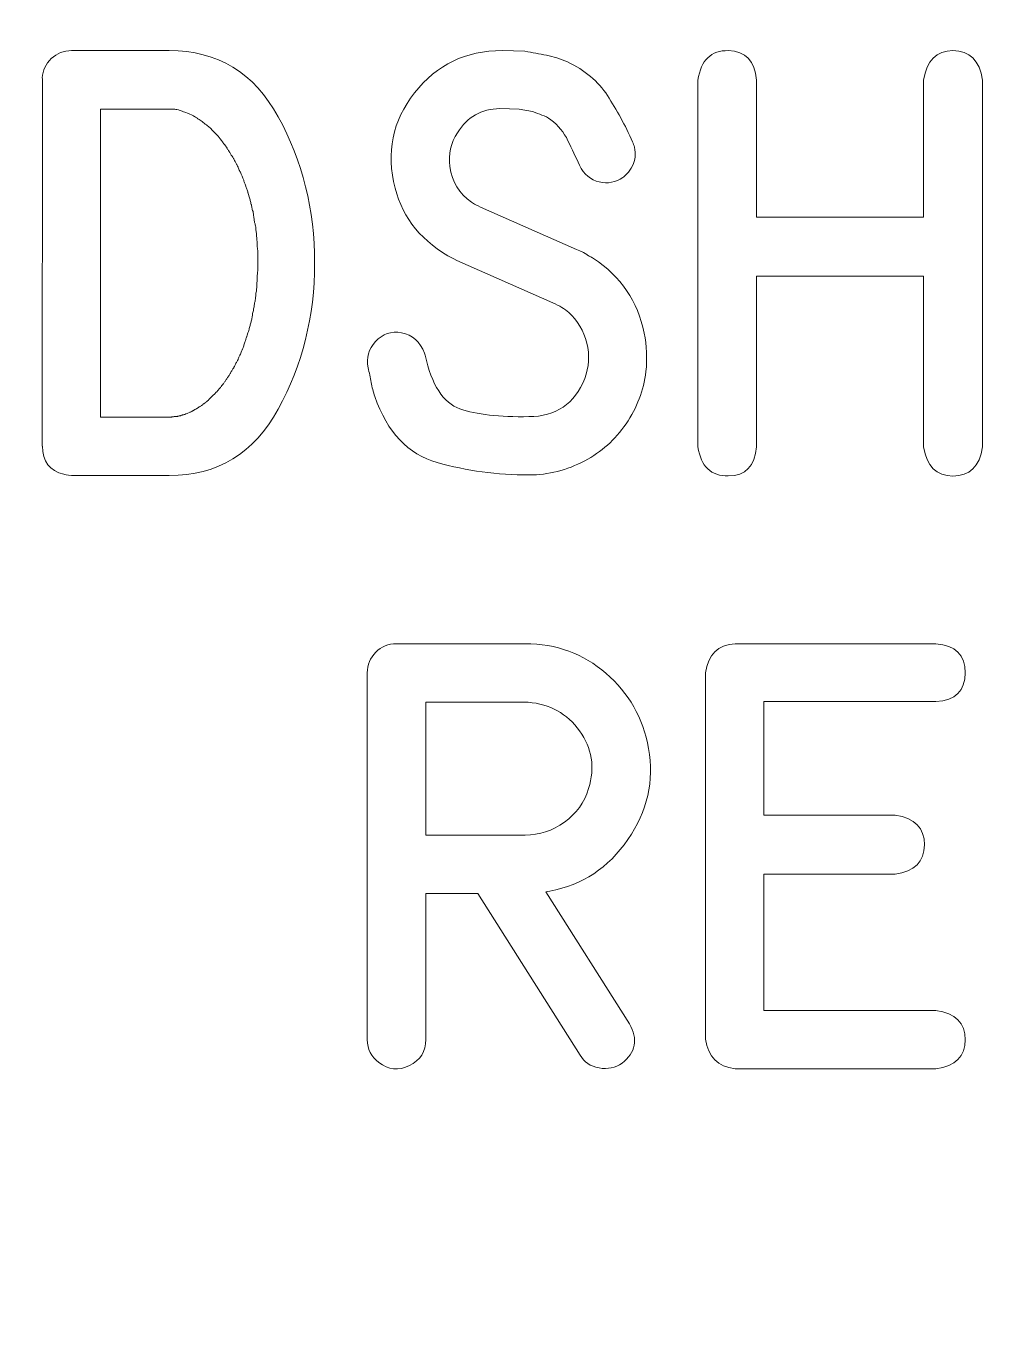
# Model space of a CAD drawing. Header units: millimetres. Extents: x -288 to 359, y -150 to 98.
# Drawn here: x -14.7 to -7.41, y 15.86 to 25.67 of the extents above; entities that cross this region are included whole.
import ezdxf

# ---------------------------------------------------------------- set-up
doc = ezdxf.new("R2010")
doc.units = ezdxf.units.MM
doc.header["$MEASUREMENT"] = 0
doc.layers.add('Cut', color=7, linetype='Continuous', plot=False)
doc.layers.add('Engrave', color=7, linetype='Continuous')

msp = doc.modelspace()

# ---------------------------------------------------------------- linework, layer by layer
at = {"layer": 'Cut', "color": 250, "lineweight": 9}
msp.add_open_spline([(-125.3294, 95.8698), (-125.5948, 95.8696), (-125.8492, 95.764), (-126.0368, 95.5762), (-126.0368, 95.5762), (-126.2243, 95.3885), (-126.3296, 95.1352), (-126.3294, 94.8698), (-126.3294, 94.8698), (-126.3294, 94.8698), (-126.3294, 90.3823), (-126.3294, 90.3823), (-126.3294, 90.3823), (-126.3292, 90.1169), (-126.2236, 89.8624), (-126.0359, 89.6749), (-126.0359, 89.6749), (-125.8481, 89.4874), (-125.5948, 89.3821), (-125.3294, 89.3823), (-125.3294, 89.3823), (-125.3294, 89.3823), (-122.8669, 89.3823), (-122.8669, 89.3823), (-122.8669, 89.3823), (-120.5447, 89.3823), (-118.3988, 88.1434), (-117.2377, 86.1323), (-117.2377, 86.1323), (-116.0766, 84.1212), (-116.0766, 81.6434), (-117.2377, 79.6323), (-117.2377, 79.6323), (-118.3988, 77.6212), (-120.5447, 76.3823), (-122.8669, 76.3823), (-122.8669, 76.3823), (-122.8669, 76.3823), (-125.3294, 76.3823), (-125.3294, 76.3823), (-125.3294, 76.3823), (-125.5948, 76.3821), (-125.8492, 76.2765), (-126.0368, 76.0887), (-126.0368, 76.0887), (-126.2243, 75.901), (-126.3296, 75.6477), (-126.3294, 75.3823), (-126.3294, 75.3823), (-126.3294, 75.3823), (-126.3294, 23.7073), (-126.3294, 23.7073), (-126.3294, 23.7073), (-126.3292, 23.4419), (-126.2236, 23.1874), (-126.0359, 22.9999), (-126.0359, 22.9999), (-125.8481, 22.8124), (-125.5948, 22.7071), (-125.3294, 22.7073), (-125.3294, 22.7073), (-125.3294, 22.7073), (-122.8669, 22.7073), (-122.8669, 22.7073), (-122.8669, 22.7073), (-120.5447, 22.7073), (-118.3988, 21.4684), (-117.2377, 19.4573), (-117.2377, 19.4573), (-116.0766, 17.4462), (-116.0766, 14.9684), (-117.2377, 12.9573), (-117.2377, 12.9573), (-118.3988, 10.9462), (-120.5447, 9.7073), (-122.8669, 9.7073), (-122.8669, 9.7073), (-122.8669, 9.7073), (-125.3294, 9.7073), (-125.3294, 9.7073), (-125.3294, 9.7073), (-125.5948, 9.7071), (-125.8492, 9.6015), (-126.0368, 9.4137), (-126.0368, 9.4137), (-126.2243, 9.226), (-126.3296, 8.9727), (-126.3294, 8.7073), (-126.3294, 8.7073), (-126.3294, 8.7073), (-126.3294, -62.0177), (-126.3294, -62.0177), (-126.3294, -62.0177), (-126.3292, -62.2831), (-126.2236, -62.5376), (-126.0359, -62.7251), (-126.0359, -62.7251), (-125.8481, -62.9126), (-125.5948, -63.0179), (-125.3294, -63.0177), (-125.3294, -63.0177), (-125.3294, -63.0177), (-122.8669, -63.0177), (-122.8669, -63.0177), (-122.8669, -63.0177), (-120.5447, -63.0177), (-118.3988, -64.2566), (-117.2377, -66.2677), (-117.2377, -66.2677), (-116.0766, -68.2788), (-116.0766, -70.7566), (-117.2377, -72.7677), (-117.2377, -72.7677), (-118.3988, -74.7788), (-120.5447, -76.0177), (-122.8669, -76.0177), (-122.8669, -76.0177), (-122.8669, -76.0177), (-125.3294, -76.0177), (-125.3294, -76.0177), (-125.3294, -76.0177), (-125.5948, -76.0179), (-125.8492, -76.1235), (-126.0368, -76.3113), (-126.0368, -76.3113), (-126.2243, -76.499), (-126.3296, -76.7523), (-126.3294, -77.0177), (-126.3294, -77.0177), (-126.3294, -77.0177), (-126.3294, -128.6927), (-126.3294, -128.6927), (-126.3294, -128.6927), (-126.3292, -128.9581), (-126.2236, -129.2126), (-126.0359, -129.4001), (-126.0359, -129.4001), (-125.8481, -129.5876), (-125.5948, -129.6929), (-125.3294, -129.6927), (-125.3294, -129.6927), (-125.3294, -129.6927), (-122.8669, -129.6927), (-122.8669, -129.6927), (-122.8669, -129.6927), (-120.5447, -129.6927), (-118.3988, -130.9316), (-117.2377, -132.9427), (-117.2377, -132.9427), (-116.0766, -134.9538), (-116.0766, -137.4316), (-117.2377, -139.4427), (-117.2377, -139.4427), (-118.3988, -141.4538), (-120.5447, -142.6927), (-122.8669, -142.6927), (-122.8669, -142.6927), (-122.8669, -142.6927), (-125.3294, -142.6927), (-125.3294, -142.6927), (-125.3294, -142.6927), (-125.5948, -142.6929), (-125.8492, -142.7985), (-126.0368, -142.9863), (-126.0368, -142.9863), (-126.2243, -143.174), (-126.3296, -143.4273), (-126.3294, -143.6927), (-126.3294, -143.6927), (-126.3294, -143.6927), (-126.3294, -148.1802), (-126.3294, -148.1802), (-126.3294, -148.1802), (-126.3292, -148.4456), (-126.2236, -148.7001), (-126.0359, -148.8876), (-126.0359, -148.8876), (-125.8481, -149.0751), (-125.5948, -149.1804), (-125.3294, -149.1802), (-125.3294, -149.1802), (-125.3294, -149.1802), (16.1206, -149.1802), (16.1206, -149.1802), (16.1206, -149.1802), (16.386, -149.1801), (16.6404, -149.0745), (16.828, -148.8867), (16.828, -148.8867), (17.0155, -148.6989), (17.1208, -148.4456), (17.1206, -148.1802), (17.1206, -148.1802), (17.1206, -148.1802), (17.1206, -143.6927), (17.1206, -143.6927), (17.1206, -143.6927), (17.1204, -143.4273), (17.0149, -143.1729), (16.8271, -142.9854), (16.8271, -142.9854), (16.6393, -142.7978), (16.386, -142.6926), (16.1206, -142.6927), (16.1206, -142.6927), (16.1206, -142.6927), (13.6581, -142.6927), (13.6581, -142.6927), (13.6581, -142.6927), (11.3359, -142.6927), (9.1901, -141.4538), (8.029, -139.4427), (8.029, -139.4427), (6.8678, -137.4316), (6.8678, -134.9538), (8.029, -132.9427), (8.029, -132.9427), (9.1901, -130.9316), (11.3359, -129.6927), (13.6581, -129.6927), (13.6581, -129.6927), (13.6581, -129.6927), (16.1206, -129.6927), (16.1206, -129.6927), (16.1206, -129.6927), (16.386, -129.6926), (16.6404, -129.587), (16.828, -129.3992), (16.828, -129.3992), (17.0155, -129.2114), (17.1208, -128.9581), (17.1206, -128.6927), (17.1206, -128.6927), (17.1206, -128.6927), (17.1206, -77.0177), (17.1206, -77.0177), (17.1206, -77.0177), (17.1204, -76.7523), (17.0149, -76.4979), (16.8271, -76.3104), (16.8271, -76.3104), (16.6393, -76.1228), (16.386, -76.0176), (16.1206, -76.0177), (16.1206, -76.0177), (16.1206, -76.0177), (13.6581, -76.0177), (13.6581, -76.0177), (13.6581, -76.0177), (11.3359, -76.0177), (9.1901, -74.7788), (8.029, -72.7677), (8.029, -72.7677), (6.8678, -70.7566), (6.8678, -68.2788), (8.029, -66.2677), (8.029, -66.2677), (9.1901, -64.2566), (11.3359, -63.0177), (13.6581, -63.0177), (13.6581, -63.0177), (13.6581, -63.0177), (16.1206, -63.0177), (16.1206, -63.0177), (16.1206, -63.0177), (16.386, -63.0176), (16.6404, -62.912), (16.828, -62.7242), (16.828, -62.7242), (17.0155, -62.5364), (17.1208, -62.2831), (17.1206, -62.0177), (17.1206, -62.0177), (17.1206, -62.0177), (17.1206, 8.7073), (17.1206, 8.7073), (17.1206, 8.7073), (17.1204, 8.9727), (17.0149, 9.2271), (16.8271, 9.4146), (16.8271, 9.4146), (16.6393, 9.6022), (16.386, 9.7074), (16.1206, 9.7073), (16.1206, 9.7073), (16.1206, 9.7073), (13.6581, 9.7073), (13.6581, 9.7073), (13.6581, 9.7073), (11.3359, 9.7073), (9.1901, 10.9462), (8.029, 12.9573), (8.029, 12.9573), (6.8678, 14.9684), (6.8678, 17.4462), (8.029, 19.4573), (8.029, 19.4573), (9.1901, 21.4684), (11.3359, 22.7073), (13.6581, 22.7073), (13.6581, 22.7073), (13.6581, 22.7073), (16.1206, 22.7073), (16.1206, 22.7073), (16.1206, 22.7073), (16.386, 22.7074), (16.6404, 22.813), (16.828, 23.0008), (16.828, 23.0008), (17.0155, 23.1886), (17.1208, 23.4419), (17.1206, 23.7073), (17.1206, 23.7073), (17.1206, 23.7073), (17.1206, 75.3823), (17.1206, 75.3823), (17.1206, 75.3823), (17.1204, 75.6477), (17.0149, 75.9021), (16.8271, 76.0896), (16.8271, 76.0896), (16.6393, 76.2772), (16.386, 76.3824), (16.1206, 76.3823), (16.1206, 76.3823), (16.1206, 76.3823), (13.6581, 76.3823), (13.6581, 76.3823), (13.6581, 76.3823), (11.3359, 76.3823), (9.1901, 77.6212), (8.029, 79.6323), (8.029, 79.6323), (6.8678, 81.6434), (6.8678, 84.1212), (8.029, 86.1323), (8.029, 86.1323), (9.1901, 88.1434), (11.3359, 89.3823), (13.6581, 89.3823), (13.6581, 89.3823), (13.6581, 89.3823), (16.1206, 89.3823), (16.1206, 89.3823), (16.1206, 89.3823), (16.386, 89.3824), (16.6404, 89.488), (16.828, 89.6758), (16.828, 89.6758), (17.0155, 89.8636), (17.1208, 90.1169), (17.1206, 90.3823), (17.1206, 90.3823), (17.1206, 90.3823), (17.1206, 94.8698), (17.1206, 94.8698), (17.1206, 94.8698), (17.1204, 95.1352), (17.0149, 95.3896), (16.8271, 95.5771), (16.8271, 95.5771), (16.6393, 95.7647), (16.386, 95.8699), (16.1206, 95.8698), (16.1206, 95.8698), (16.1206, 95.8698), (-125.3294, 95.8698), (-125.3294, 95.8698)], degree=3, knots=[0, 0, 0, 0, 0.010753, 0.010753, 0.010753, 0.010753, 0.021505, 0.021505, 0.021505, 0.021505, 0.032258, 0.032258, 0.032258, 0.032258, 0.043011, 0.043011, 0.043011, 0.043011, 0.053763, 0.053763, 0.053763, 0.053763, 0.064516, 0.064516, 0.064516, 0.064516, 0.075269, 0.075269, 0.075269, 0.075269, 0.086022, 0.086022, 0.086022, 0.086022, 0.096774, 0.096774, 0.096774, 0.096774, 0.107527, 0.107527, 0.107527, 0.107527, 0.11828, 0.11828, 0.11828, 0.11828, 0.129032, 0.129032, 0.129032, 0.129032, 0.139785, 0.139785, 0.139785, 0.139785, 0.150538, 0.150538, 0.150538, 0.150538, 0.16129, 0.16129, 0.16129, 0.16129, 0.172043, 0.172043, 0.172043, 0.172043, 0.182796, 0.182796, 0.182796, 0.182796, 0.193548, 0.193548, 0.193548, 0.193548, 0.204301, 0.204301, 0.204301, 0.204301, 0.215054, 0.215054, 0.215054, 0.215054, 0.225806, 0.225806, 0.225806, 0.225806, 0.236559, 0.236559, 0.236559, 0.236559, 0.247312, 0.247312, 0.247312, 0.247312, 0.258065, 0.258065, 0.258065, 0.258065, 0.268817, 0.268817, 0.268817, 0.268817, 0.27957, 0.27957, 0.27957, 0.27957, 0.290323, 0.290323, 0.290323, 0.290323, 0.301075, 0.301075, 0.301075, 0.301075, 0.311828, 0.311828, 0.311828, 0.311828, 0.322581, 0.322581, 0.322581, 0.322581, 0.333333, 0.333333, 0.333333, 0.333333, 0.344086, 0.344086, 0.344086, 0.344086, 0.354839, 0.354839, 0.354839, 0.354839, 0.365591, 0.365591, 0.365591, 0.365591, 0.376344, 0.376344, 0.376344, 0.376344, 0.387097, 0.387097, 0.387097, 0.387097, 0.397849, 0.397849, 0.397849, 0.397849, 0.408602, 0.408602, 0.408602, 0.408602, 0.419355, 0.419355, 0.419355, 0.419355, 0.430108, 0.430108, 0.430108, 0.430108, 0.44086, 0.44086, 0.44086, 0.44086, 0.451613, 0.451613, 0.451613, 0.451613, 0.462366, 0.462366, 0.462366, 0.462366, 0.473118, 0.473118, 0.473118, 0.473118, 0.483871, 0.483871, 0.483871, 0.483871, 0.494624, 0.494624, 0.494624, 0.494624, 0.505376, 0.505376, 0.505376, 0.505376, 0.516129, 0.516129, 0.516129, 0.516129, 0.526882, 0.526882, 0.526882, 0.526882, 0.537634, 0.537634, 0.537634, 0.537634, 0.548387, 0.548387, 0.548387, 0.548387, 0.55914, 0.55914, 0.55914, 0.55914, 0.569892, 0.569892, 0.569892, 0.569892, 0.580645, 0.580645, 0.580645, 0.580645, 0.591398, 0.591398, 0.591398, 0.591398, 0.602151, 0.602151, 0.602151, 0.602151, 0.612903, 0.612903, 0.612903, 0.612903, 0.623656, 0.623656, 0.623656, 0.623656, 0.634409, 0.634409, 0.634409, 0.634409, 0.645161, 0.645161, 0.645161, 0.645161, 0.655914, 0.655914, 0.655914, 0.655914, 0.666667, 0.666667, 0.666667, 0.666667, 0.677419, 0.677419, 0.677419, 0.677419, 0.688172, 0.688172, 0.688172, 0.688172, 0.698925, 0.698925, 0.698925, 0.698925, 0.709677, 0.709677, 0.709677, 0.709677, 0.72043, 0.72043, 0.72043, 0.72043, 0.731183, 0.731183, 0.731183, 0.731183, 0.741935, 0.741935, 0.741935, 0.741935, 0.752688, 0.752688, 0.752688, 0.752688, 0.763441, 0.763441, 0.763441, 0.763441, 0.774194, 0.774194, 0.774194, 0.774194, 0.784946, 0.784946, 0.784946, 0.784946, 0.795699, 0.795699, 0.795699, 0.795699, 0.806452, 0.806452, 0.806452, 0.806452, 0.817204, 0.817204, 0.817204, 0.817204, 0.827957, 0.827957, 0.827957, 0.827957, 0.83871, 0.83871, 0.83871, 0.83871, 0.849462, 0.849462, 0.849462, 0.849462, 0.860215, 0.860215, 0.860215, 0.860215, 0.870968, 0.870968, 0.870968, 0.870968, 0.88172, 0.88172, 0.88172, 0.88172, 0.892473, 0.892473, 0.892473, 0.892473, 0.903226, 0.903226, 0.903226, 0.903226, 0.913978, 0.913978, 0.913978, 0.913978, 0.924731, 0.924731, 0.924731, 0.924731, 0.935484, 0.935484, 0.935484, 0.935484, 0.946237, 0.946237, 0.946237, 0.946237, 0.956989, 0.956989, 0.956989, 0.956989, 0.967742, 0.967742, 0.967742, 0.967742, 0.978495, 0.978495, 0.978495, 0.978495, 1, 1, 1, 1], dxfattribs=at)
at = {"layer": 'Engrave', "color": 240, "lineweight": 9}
for points, knots in [([(-40.4235, 31.2174), (-40.4235, 31.2174), (5.717, 31.2174), (5.717, 31.2174), (5.717, 31.2174), (5.717, 31.2174), (5.717, -14.6562), (5.717, -14.6562), (5.717, -14.6562), (5.717, -14.6562), (-31.6044, -14.6562), (-31.6044, -14.6562), (-31.6044, -14.6562), (-31.6044, -14.6562), (-31.6044, -13.9062), (-31.6044, -13.9062), (-31.6044, -13.9062), (-31.6044, -13.9062), (4.967, -13.9062), (4.967, -13.9062), (4.967, -13.9062), (4.967, -13.9062), (4.967, 30.4674), (4.967, 30.4674), (4.967, 30.4674), (4.967, 30.4674), (-40.4235, 30.4674), (-40.4235, 30.4674), (-40.4235, 30.4674), (-40.4235, 30.4674), (-40.4235, 31.2174), (-40.4235, 31.2174)], [0, 0, 0, 0, 0.111111, 0.111111, 0.111111, 0.111111, 0.222222, 0.222222, 0.222222, 0.222222, 0.333333, 0.333333, 0.333333, 0.333333, 0.444444, 0.444444, 0.444444, 0.444444, 0.555556, 0.555556, 0.555556, 0.555556, 0.666667, 0.666667, 0.666667, 0.666667, 0.777778, 0.777778, 0.777778, 0.777778, 1, 1, 1, 1]), ([(-14.3674, 25.4851), (-14.3674, 25.4851), (-13.6372, 25.4851), (-13.6372, 25.4851), (-13.6372, 25.4851), (-13.2742, 25.4851), (-13.0027, 25.32), (-12.8217, 24.9893), (-12.8217, 24.9893), (-12.6408, 24.6585), (-12.5503, 24.2945), (-12.5503, 23.8976), (-12.5503, 23.8976), (-12.5503, 23.5007), (-12.6413, 23.1372), (-12.8223, 22.8065), (-12.8223, 22.8065), (-13.0038, 22.4757), (-13.2752, 22.3101), (-13.6372, 22.3101), (-13.6372, 22.3101), (-13.6372, 22.3101), (-14.3674, 22.3101), (-14.3674, 22.3101), (-14.3674, 22.3101), (-14.3674, 22.3101), (-14.3643, 22.3101), (-14.3643, 22.3101), (-14.3643, 22.3101), (-14.3643, 22.3101), (-14.3674, 22.3101), (-14.3674, 22.3101), (-14.3674, 22.3101), (-14.4013, 22.3154), (-14.4198, 22.3186), (-14.423, 22.3196), (-14.423, 22.3196), (-14.5304, 22.345), (-14.5839, 22.4154), (-14.5828, 22.5302), (-14.5828, 22.5302), (-14.5828, 22.5302), (-14.5844, 22.5302), (-14.5844, 22.5302), (-14.5844, 22.5302), (-14.5844, 22.5302), (-14.5828, 25.2681), (-14.5828, 25.2681), (-14.5828, 25.2681), (-14.5839, 25.2713), (-14.5844, 25.2756), (-14.5844, 25.2803), (-14.5844, 25.2803), (-14.5812, 25.3375), (-14.559, 25.3856), (-14.5172, 25.4253), (-14.5172, 25.4253), (-14.4749, 25.465), (-14.4246, 25.4851), (-14.3659, 25.4851), (-14.3659, 25.4851), (-14.3659, 25.4851), (-14.3674, 25.4851), (-14.3674, 25.4851)], [0, 0, 0, 0, 0.058824, 0.058824, 0.058824, 0.058824, 0.117647, 0.117647, 0.117647, 0.117647, 0.176471, 0.176471, 0.176471, 0.176471, 0.235294, 0.235294, 0.235294, 0.235294, 0.294118, 0.294118, 0.294118, 0.294118, 0.352941, 0.352941, 0.352941, 0.352941, 0.411765, 0.411765, 0.411765, 0.411765, 0.470588, 0.470588, 0.470588, 0.470588, 0.529412, 0.529412, 0.529412, 0.529412, 0.588235, 0.588235, 0.588235, 0.588235, 0.647059, 0.647059, 0.647059, 0.647059, 0.705882, 0.705882, 0.705882, 0.705882, 0.764706, 0.764706, 0.764706, 0.764706, 0.823529, 0.823529, 0.823529, 0.823529, 0.882353, 0.882353, 0.882353, 0.882353, 1, 1, 1, 1]), ([(-10.5955, 23.9997), (-10.5955, 23.9997), (-10.5707, 23.9891), (-10.5707, 23.9891), (-10.5707, 23.9891), (-10.5707, 23.9891), (-10.5426, 23.9754), (-10.5426, 23.9754), (-10.5426, 23.9754), (-10.5426, 23.9754), (-10.5178, 23.9611), (-10.5178, 23.9611), (-10.5178, 23.9611), (-10.5109, 23.9558), (-10.5024, 23.951), (-10.4939, 23.9463), (-10.4939, 23.9463), (-10.4849, 23.9421), (-10.4765, 23.9368), (-10.468, 23.932), (-10.468, 23.932), (-10.2638, 23.7976), (-10.1368, 23.6113), (-10.0886, 23.3737), (-10.0886, 23.3737), (-10.0701, 23.2806), (-10.0658, 23.1848), (-10.0759, 23.0869), (-10.0759, 23.0869), (-10.0928, 22.9462), (-10.142, 22.8165), (-10.2241, 22.6969), (-10.2241, 22.6969), (-10.3061, 22.5773), (-10.4093, 22.4853), (-10.5331, 22.4202), (-10.5331, 22.4202), (-10.6665, 22.3498), (-10.8046, 22.3149), (-10.9474, 22.3149), (-10.9474, 22.3149), (-11.1872, 22.3149), (-11.4158, 22.3456), (-11.6343, 22.4069), (-11.6343, 22.4069), (-11.8523, 22.4683), (-12.0079, 22.6329), (-12.1005, 22.9007), (-12.1005, 22.9007), (-12.1132, 22.935), (-12.1222, 22.97), (-12.1285, 23.006), (-12.1285, 23.006), (-12.1349, 23.0425), (-12.1423, 23.0785), (-12.1502, 23.115), (-12.1502, 23.115), (-12.1656, 23.189), (-12.1476, 23.2547), (-12.0952, 23.3118), (-12.0952, 23.3118), (-12.0433, 23.3684), (-11.9783, 23.3901), (-11.901, 23.3769), (-11.901, 23.3769), (-11.819, 23.36), (-11.7624, 23.3097), (-11.7301, 23.225), (-11.7301, 23.225), (-11.7301, 23.225), (-11.7253, 23.2107), (-11.7253, 23.2107), (-11.7253, 23.2107), (-11.6761, 22.9864), (-11.5893, 22.8525), (-11.466, 22.8091), (-11.466, 22.8091), (-11.3422, 22.7657), (-11.1707, 22.7461), (-10.9506, 22.7504), (-10.9506, 22.7504), (-10.7479, 22.7504), (-10.6088, 22.8456), (-10.5331, 23.0356), (-10.5331, 23.0356), (-10.5003, 23.1203), (-10.495, 23.2086), (-10.5178, 23.3002), (-10.5178, 23.3002), (-10.5405, 23.3912), (-10.5855, 23.4679), (-10.6527, 23.5288), (-10.6527, 23.5288), (-10.6829, 23.5547), (-10.722, 23.5785), (-10.7707, 23.6013), (-10.7707, 23.6013), (-10.7707, 23.6013), (-11.4882, 23.9161), (-11.4882, 23.9161), (-11.4882, 23.9161), (-11.4882, 23.9161), (-11.5115, 23.9288), (-11.5115, 23.9288), (-11.5115, 23.9288), (-11.7465, 24.0526), (-11.892, 24.2289), (-11.9486, 24.4575), (-11.9486, 24.4575), (-12.0179, 24.722), (-11.9698, 24.9591), (-11.8036, 25.1697), (-11.8036, 25.1697), (-11.638, 25.3798), (-11.42, 25.4851), (-11.1506, 25.4851), (-11.1506, 25.4851), (-11.1506, 25.4851), (-10.9797, 25.4803), (-10.9797, 25.4803), (-10.9797, 25.4803), (-10.9242, 25.4703), (-10.8702, 25.4602), (-10.8189, 25.4502), (-10.8189, 25.4502), (-10.767, 25.4407), (-10.7146, 25.4237), (-10.6622, 25.3999), (-10.6622, 25.3999), (-10.532, 25.3391), (-10.432, 25.2549), (-10.3627, 25.1486), (-10.3627, 25.1486), (-10.2934, 25.0422), (-10.2309, 24.9268), (-10.1754, 24.803), (-10.1754, 24.803), (-10.1701, 24.7914), (-10.1653, 24.7781), (-10.1611, 24.7628), (-10.1611, 24.7628), (-10.15, 24.712), (-10.1553, 24.666), (-10.177, 24.6247), (-10.177, 24.6247), (-10.1891, 24.5987), (-10.2024, 24.5792), (-10.2156, 24.5659), (-10.2156, 24.5659), (-10.2288, 24.5522), (-10.2399, 24.5432), (-10.2479, 24.5379), (-10.2479, 24.5379), (-10.3019, 24.4998), (-10.3606, 24.4882), (-10.4246, 24.504), (-10.4246, 24.504), (-10.4892, 24.5183), (-10.5379, 24.5596), (-10.5723, 24.6279), (-10.5723, 24.6279), (-10.5992, 24.6876), (-10.6278, 24.749), (-10.658, 24.8115), (-10.658, 24.8115), (-10.6887, 24.8739), (-10.7315, 24.9258), (-10.786, 24.9676), (-10.786, 24.9676), (-10.8088, 24.984), (-10.831, 24.9962), (-10.8522, 25.0036), (-10.8522, 25.0036), (-10.8734, 25.0115), (-10.8966, 25.02), (-10.9226, 25.0295), (-10.9226, 25.0295), (-10.9226, 25.0295), (-11.0231, 25.0464), (-11.0231, 25.0464), (-11.0231, 25.0464), (-11.0231, 25.0464), (-11.166, 25.0512), (-11.166, 25.0512), (-11.166, 25.0512), (-11.3046, 25.0491), (-11.4105, 24.9893), (-11.4835, 24.8713), (-11.4835, 24.8713), (-11.5332, 24.7956), (-11.5517, 24.7115), (-11.5396, 24.6183), (-11.5396, 24.6183), (-11.5253, 24.504), (-11.4713, 24.4151), (-11.3782, 24.3516), (-11.3782, 24.3516), (-11.3739, 24.349), (-11.3697, 24.3453), (-11.3644, 24.3416), (-11.3644, 24.3416), (-11.3591, 24.3384), (-11.3533, 24.3347), (-11.3475, 24.3315), (-11.3475, 24.3315), (-11.3475, 24.3315), (-11.33, 24.3241), (-11.33, 24.3241), (-11.33, 24.3241), (-11.33, 24.3241), (-11.3115, 24.3162), (-11.3115, 24.3162), (-11.3115, 24.3162), (-11.3115, 24.3162), (-10.5955, 23.9997), (-10.5955, 23.9997)], [0, 0, 0, 0, 0.018182, 0.018182, 0.018182, 0.018182, 0.036364, 0.036364, 0.036364, 0.036364, 0.054545, 0.054545, 0.054545, 0.054545, 0.072727, 0.072727, 0.072727, 0.072727, 0.090909, 0.090909, 0.090909, 0.090909, 0.109091, 0.109091, 0.109091, 0.109091, 0.127273, 0.127273, 0.127273, 0.127273, 0.145455, 0.145455, 0.145455, 0.145455, 0.163636, 0.163636, 0.163636, 0.163636, 0.181818, 0.181818, 0.181818, 0.181818, 0.2, 0.2, 0.2, 0.2, 0.218182, 0.218182, 0.218182, 0.218182, 0.236364, 0.236364, 0.236364, 0.236364, 0.254545, 0.254545, 0.254545, 0.254545, 0.272727, 0.272727, 0.272727, 0.272727, 0.290909, 0.290909, 0.290909, 0.290909, 0.309091, 0.309091, 0.309091, 0.309091, 0.327273, 0.327273, 0.327273, 0.327273, 0.345455, 0.345455, 0.345455, 0.345455, 0.363636, 0.363636, 0.363636, 0.363636, 0.381818, 0.381818, 0.381818, 0.381818, 0.4, 0.4, 0.4, 0.4, 0.418182, 0.418182, 0.418182, 0.418182, 0.436364, 0.436364, 0.436364, 0.436364, 0.454545, 0.454545, 0.454545, 0.454545, 0.472727, 0.472727, 0.472727, 0.472727, 0.490909, 0.490909, 0.490909, 0.490909, 0.509091, 0.509091, 0.509091, 0.509091, 0.527273, 0.527273, 0.527273, 0.527273, 0.545455, 0.545455, 0.545455, 0.545455, 0.563636, 0.563636, 0.563636, 0.563636, 0.581818, 0.581818, 0.581818, 0.581818, 0.6, 0.6, 0.6, 0.6, 0.618182, 0.618182, 0.618182, 0.618182, 0.636364, 0.636364, 0.636364, 0.636364, 0.654545, 0.654545, 0.654545, 0.654545, 0.672727, 0.672727, 0.672727, 0.672727, 0.690909, 0.690909, 0.690909, 0.690909, 0.709091, 0.709091, 0.709091, 0.709091, 0.727273, 0.727273, 0.727273, 0.727273, 0.745455, 0.745455, 0.745455, 0.745455, 0.763636, 0.763636, 0.763636, 0.763636, 0.781818, 0.781818, 0.781818, 0.781818, 0.8, 0.8, 0.8, 0.8, 0.818182, 0.818182, 0.818182, 0.818182, 0.836364, 0.836364, 0.836364, 0.836364, 0.854545, 0.854545, 0.854545, 0.854545, 0.872727, 0.872727, 0.872727, 0.872727, 0.890909, 0.890909, 0.890909, 0.890909, 0.909091, 0.909091, 0.909091, 0.909091, 0.927273, 0.927273, 0.927273, 0.927273, 0.945455, 0.945455, 0.945455, 0.945455, 0.963636, 0.963636, 0.963636, 0.963636, 1, 1, 1, 1]), ([(-9.687, 22.5239), (-9.687, 22.5239), (-9.687, 25.265), (-9.687, 25.265), (-9.687, 25.265), (-9.6653, 25.4137), (-9.5896, 25.4867), (-9.4605, 25.4846), (-9.4605, 25.4846), (-9.3314, 25.4819), (-9.261, 25.4084), (-9.2499, 25.265), (-9.2499, 25.265), (-9.2499, 25.265), (-9.2499, 24.24), (-9.2499, 24.24), (-9.2499, 24.24), (-9.2499, 24.24), (-8.0016, 24.24), (-8.0016, 24.24), (-8.0016, 24.24), (-8.0016, 24.24), (-8.0016, 25.265), (-8.0016, 25.265), (-8.0016, 25.265), (-7.9799, 25.4105), (-7.9069, 25.484), (-7.7825, 25.4846), (-7.7825, 25.4846), (-7.6582, 25.4851), (-7.5841, 25.4115), (-7.5613, 25.265), (-7.5613, 25.265), (-7.5613, 25.265), (-7.5613, 22.5239), (-7.5613, 22.5239), (-7.5613, 22.5239), (-7.5841, 22.3784), (-7.6582, 22.3059), (-7.7825, 22.3064), (-7.7825, 22.3064), (-7.9069, 22.3069), (-7.9799, 22.3794), (-8.0016, 22.5239), (-8.0016, 22.5239), (-8.0016, 22.5239), (-8.0016, 23.7997), (-8.0016, 23.7997), (-8.0016, 23.7997), (-8.0016, 23.7997), (-9.2499, 23.7997), (-9.2499, 23.7997), (-9.2499, 23.7997), (-9.2499, 23.7997), (-9.2499, 22.5239), (-9.2499, 22.5239), (-9.2499, 22.5239), (-9.261, 22.3815), (-9.3314, 22.309), (-9.4605, 22.3069), (-9.4605, 22.3069), (-9.5896, 22.3048), (-9.6653, 22.3773), (-9.687, 22.5239)], [0, 0, 0, 0, 0.058824, 0.058824, 0.058824, 0.058824, 0.117647, 0.117647, 0.117647, 0.117647, 0.176471, 0.176471, 0.176471, 0.176471, 0.235294, 0.235294, 0.235294, 0.235294, 0.294118, 0.294118, 0.294118, 0.294118, 0.352941, 0.352941, 0.352941, 0.352941, 0.411765, 0.411765, 0.411765, 0.411765, 0.470588, 0.470588, 0.470588, 0.470588, 0.529412, 0.529412, 0.529412, 0.529412, 0.588235, 0.588235, 0.588235, 0.588235, 0.647059, 0.647059, 0.647059, 0.647059, 0.705882, 0.705882, 0.705882, 0.705882, 0.764706, 0.764706, 0.764706, 0.764706, 0.823529, 0.823529, 0.823529, 0.823529, 0.882353, 0.882353, 0.882353, 0.882353, 1, 1, 1, 1]), ([(-13.6372, 22.7472), (-13.6351, 22.7472), (-13.633, 22.7472), (-13.6308, 22.7472), (-13.6308, 22.7472), (-13.6287, 22.7472), (-13.6261, 22.7472), (-13.6234, 22.7472), (-13.6234, 22.7472), (-13.6213, 22.7472), (-13.6192, 22.7477), (-13.6176, 22.7483), (-13.6176, 22.7483), (-13.616, 22.7488), (-13.6139, 22.7488), (-13.6107, 22.7488), (-13.6107, 22.7488), (-13.6086, 22.7488), (-13.6065, 22.7493), (-13.6039, 22.7498), (-13.6039, 22.7498), (-13.6012, 22.7504), (-13.5986, 22.7504), (-13.5954, 22.7504), (-13.5954, 22.7504), (-13.5933, 22.7504), (-13.5912, 22.7509), (-13.589, 22.7509), (-13.589, 22.7509), (-13.5869, 22.7514), (-13.5843, 22.752), (-13.5811, 22.752), (-13.5811, 22.752), (-13.5795, 22.752), (-13.5774, 22.752), (-13.5753, 22.7525), (-13.5753, 22.7525), (-13.5732, 22.753), (-13.5705, 22.7535), (-13.5673, 22.7535), (-13.5673, 22.7535), (-13.5631, 22.7557), (-13.5589, 22.7567), (-13.5552, 22.7567), (-13.5552, 22.7567), (-13.5531, 22.7567), (-13.5509, 22.7572), (-13.5488, 22.7588), (-13.5488, 22.7588), (-13.5467, 22.7604), (-13.5441, 22.762), (-13.5409, 22.7625), (-13.5409, 22.7625), (-13.5388, 22.7625), (-13.5366, 22.7631), (-13.534, 22.7636), (-13.534, 22.7636), (-13.5314, 22.7641), (-13.5287, 22.7647), (-13.5255, 22.7657), (-13.5255, 22.7657), (-13.5234, 22.7657), (-13.5213, 22.7662), (-13.5192, 22.7673), (-13.5192, 22.7673), (-13.5171, 22.7684), (-13.515, 22.7694), (-13.5118, 22.7705), (-13.5118, 22.7705), (-13.5054, 22.7726), (-13.5007, 22.7747), (-13.4975, 22.7768), (-13.4975, 22.7768), (-13.479, 22.7832), (-13.4737, 22.7848), (-13.4821, 22.7832), (-13.4821, 22.7832), (-13.48, 22.7832), (-13.4779, 22.7837), (-13.4758, 22.7853), (-13.4758, 22.7853), (-13.4737, 22.7869), (-13.471, 22.7879), (-13.4684, 22.789), (-13.4684, 22.789), (-13.4589, 22.7953), (-13.4546, 22.798), (-13.4557, 22.7969), (-13.4557, 22.7969), (-13.4456, 22.8022), (-13.4403, 22.8049), (-13.4403, 22.8049), (-13.4403, 22.8049), (-13.4382, 22.8059), (-13.4361, 22.807), (-13.434, 22.8086), (-13.434, 22.8086), (-13.4319, 22.8102), (-13.4292, 22.8118), (-13.4261, 22.8139), (-13.4261, 22.8139), (-13.4171, 22.8202), (-13.4123, 22.8234), (-13.4123, 22.8234), (-13.4123, 22.8234), (-13.4102, 22.8245), (-13.4081, 22.8255), (-13.4054, 22.8271), (-13.4054, 22.8271), (-13.4028, 22.8287), (-13.4001, 22.8303), (-13.3969, 22.8324), (-13.3969, 22.8324), (-13.3948, 22.8334), (-13.3927, 22.835), (-13.3906, 22.8372), (-13.3906, 22.8372), (-13.3885, 22.8393), (-13.3858, 22.8414), (-13.3827, 22.8435), (-13.3827, 22.8435), (-13.3811, 22.8446), (-13.379, 22.8456), (-13.3768, 22.8472), (-13.3768, 22.8472), (-13.3747, 22.8488), (-13.3721, 22.8509), (-13.3689, 22.8525), (-13.3689, 22.8525), (-13.3668, 22.8546), (-13.3615, 22.8588), (-13.3536, 22.8652), (-13.3536, 22.8652), (-13.3451, 22.8737), (-13.3409, 22.8774), (-13.3409, 22.8774), (-13.3409, 22.8774), (-13.3387, 22.8795), (-13.3372, 22.8816), (-13.335, 22.8837), (-13.335, 22.8837), (-13.3329, 22.8858), (-13.3303, 22.8885), (-13.3271, 22.8917), (-13.3271, 22.8917), (-13.325, 22.8938), (-13.3229, 22.8954), (-13.3207, 22.8975), (-13.3207, 22.8975), (-13.3186, 22.8996), (-13.3165, 22.9022), (-13.3133, 22.9054), (-13.3133, 22.9054), (-13.3102, 22.9075), (-13.3054, 22.9118), (-13.2991, 22.9176), (-13.2991, 22.9176), (-13.2969, 22.9197), (-13.2948, 22.9218), (-13.2932, 22.9239), (-13.2932, 22.9239), (-13.2911, 22.9261), (-13.2885, 22.9287), (-13.2853, 22.9319), (-13.2853, 22.9319), (-13.2832, 22.934), (-13.2811, 22.9361), (-13.2789, 22.9388), (-13.2789, 22.9388), (-13.2768, 22.9414), (-13.2742, 22.944), (-13.2715, 22.9472), (-13.2715, 22.9472), (-13.2588, 22.9636), (-13.2546, 22.9689), (-13.2588, 22.9626), (-13.2588, 22.9626), (-13.2514, 22.97), (-13.2472, 22.9758), (-13.2451, 22.98), (-13.2451, 22.98), (-13.2356, 22.9922), (-13.2313, 22.998), (-13.2324, 22.997), (-13.2324, 22.997), (-13.2303, 23.0001), (-13.2281, 23.0028), (-13.2266, 23.0054), (-13.2266, 23.0054), (-13.2244, 23.0081), (-13.2218, 23.0107), (-13.2186, 23.0139), (-13.2186, 23.0139), (-13.2165, 23.0171), (-13.2149, 23.0202), (-13.2133, 23.0234), (-13.2133, 23.0234), (-13.2117, 23.0266), (-13.2091, 23.0292), (-13.2064, 23.0324), (-13.2064, 23.0324), (-13.2054, 23.0356), (-13.2033, 23.0388), (-13.2006, 23.0425), (-13.2006, 23.0425), (-13.198, 23.0462), (-13.1959, 23.0493), (-13.1937, 23.0525), (-13.1937, 23.0525), (-13.1874, 23.061), (-13.1837, 23.0673), (-13.1816, 23.0716), (-13.1816, 23.0716), (-13.1795, 23.0742), (-13.1773, 23.0779), (-13.1758, 23.0816), (-13.1758, 23.0816), (-13.1742, 23.0848), (-13.1721, 23.0885), (-13.1689, 23.0917), (-13.1689, 23.0917), (-13.1668, 23.0943), (-13.1652, 23.098), (-13.1636, 23.1017), (-13.1636, 23.1017), (-13.162, 23.1049), (-13.1599, 23.1086), (-13.1567, 23.1118), (-13.1567, 23.1118), (-13.1546, 23.1166), (-13.1514, 23.1234), (-13.1472, 23.1319), (-13.1472, 23.1319), (-13.1451, 23.1351), (-13.1435, 23.1382), (-13.1419, 23.1425), (-13.1419, 23.1425), (-13.1403, 23.1467), (-13.1382, 23.1509), (-13.135, 23.1552), (-13.135, 23.1552), (-13.1329, 23.1584), (-13.1308, 23.1615), (-13.1292, 23.1652), (-13.1292, 23.1652), (-13.1281, 23.1689), (-13.1255, 23.1726), (-13.1223, 23.1769), (-13.1223, 23.1769), (-13.1213, 23.1801), (-13.1202, 23.1832), (-13.1186, 23.1875), (-13.1186, 23.1875), (-13.117, 23.1917), (-13.1154, 23.1959), (-13.1133, 23.2002), (-13.1133, 23.2002), (-13.1101, 23.2049), (-13.1064, 23.2129), (-13.1022, 23.2234), (-13.1022, 23.2234), (-13.0921, 23.2488), (-13.0884, 23.2573), (-13.0916, 23.2478), (-13.0916, 23.2478), (-13.0906, 23.251), (-13.089, 23.2552), (-13.0874, 23.2594), (-13.0874, 23.2594), (-13.0858, 23.2642), (-13.0842, 23.269), (-13.0821, 23.2727), (-13.0821, 23.2727), (-13.081, 23.2769), (-13.08, 23.2811), (-13.0784, 23.2854), (-13.0784, 23.2854), (-13.0768, 23.2896), (-13.0747, 23.2938), (-13.0731, 23.2991), (-13.0731, 23.2991), (-13.0699, 23.3086), (-13.0673, 23.3166), (-13.0652, 23.324), (-13.0652, 23.324), (-13.0641, 23.3282), (-13.063, 23.3325), (-13.0615, 23.3367), (-13.0615, 23.3367), (-13.0599, 23.3404), (-13.0578, 23.3452), (-13.0556, 23.3504), (-13.0556, 23.3504), (-13.0599, 23.3399), (-13.0572, 23.3489), (-13.0482, 23.3769), (-13.0482, 23.3769), (-13.0461, 23.3817), (-13.0429, 23.3907), (-13.0387, 23.4028), (-13.0387, 23.4028), (-13.0387, 23.4071), (-13.0382, 23.4118), (-13.0366, 23.4161), (-13.0366, 23.4161), (-13.035, 23.4208), (-13.0334, 23.4256), (-13.0324, 23.4309), (-13.0324, 23.4309), (-13.0313, 23.4351), (-13.0302, 23.4393), (-13.0292, 23.4441), (-13.0292, 23.4441), (-13.0286, 23.4489), (-13.0271, 23.4536), (-13.0249, 23.4589), (-13.0249, 23.4589), (-13.0249, 23.4621), (-13.0239, 23.4658), (-13.0223, 23.4706), (-13.0223, 23.4706), (-13.0207, 23.4753), (-13.0197, 23.4801), (-13.0186, 23.4854), (-13.0186, 23.4854), (-13.0175, 23.4923), (-13.0159, 23.5023), (-13.0138, 23.5145), (-13.0138, 23.5145), (-13.0138, 23.5187), (-13.0133, 23.523), (-13.0117, 23.5277), (-13.0117, 23.5277), (-13.0101, 23.5325), (-13.0085, 23.5372), (-13.008, 23.5425), (-13.008, 23.5425), (-13.008, 23.5468), (-13.0075, 23.551), (-13.0064, 23.5558), (-13.0064, 23.5558), (-13.0054, 23.5605), (-13.0043, 23.5653), (-13.0032, 23.5706), (-13.0032, 23.5706), (-13.0022, 23.578), (-13.0006, 23.5875), (-12.9985, 23.6002), (-12.9985, 23.6002), (-12.9985, 23.6039), (-12.9974, 23.6087), (-12.9958, 23.614), (-12.9958, 23.614), (-12.9948, 23.6193), (-12.9932, 23.624), (-12.9921, 23.6293), (-12.9921, 23.6293), (-12.9921, 23.6367), (-12.9911, 23.6462), (-12.989, 23.6589), (-12.989, 23.6589), (-12.989, 23.6632), (-12.989, 23.6674), (-12.9884, 23.6722), (-12.9884, 23.6722), (-12.9879, 23.6769), (-12.9868, 23.6822), (-12.9858, 23.6881), (-12.9858, 23.6881), (-12.9842, 23.7008), (-12.9831, 23.7103), (-12.9831, 23.7177), (-12.9831, 23.7177), (-12.9821, 23.7251), (-12.9816, 23.7346), (-12.9816, 23.7473), (-12.9816, 23.7473), (-12.9805, 23.7547), (-12.98, 23.7648), (-12.98, 23.778), (-12.98, 23.778), (-12.9789, 23.7854), (-12.9784, 23.7955), (-12.9784, 23.8076), (-12.9784, 23.8076), (-12.9784, 23.8129), (-12.9778, 23.8177), (-12.9773, 23.8225), (-12.9773, 23.8225), (-12.9768, 23.8272), (-12.9763, 23.8325), (-12.9752, 23.8389), (-12.9752, 23.8389), (-12.9752, 23.8431), (-12.9747, 23.8473), (-12.9741, 23.8521), (-12.9741, 23.8521), (-12.9741, 23.8563), (-12.9736, 23.8621), (-12.9736, 23.868), (-12.9736, 23.868), (-12.9736, 23.8722), (-12.9736, 23.877), (-12.9736, 23.8823), (-12.9736, 23.8823), (-12.9736, 23.887), (-12.9736, 23.8923), (-12.9736, 23.8976), (-12.9736, 23.8976), (-12.9736, 23.9029), (-12.9736, 23.9077), (-12.9736, 23.9124), (-12.9736, 23.9124), (-12.9736, 23.9172), (-12.9736, 23.9219), (-12.9736, 23.9272), (-12.9736, 23.9272), (-12.9736, 23.932), (-12.9741, 23.9373), (-12.9741, 23.9415), (-12.9741, 23.9415), (-12.9747, 23.9463), (-12.9752, 23.9521), (-12.9752, 23.9579), (-12.9752, 23.9579), (-12.9752, 23.9622), (-12.9752, 23.9669), (-12.9752, 23.9722), (-12.9752, 23.9722), (-12.9752, 23.977), (-12.9752, 23.9823), (-12.9752, 23.9876), (-12.9752, 23.9876), (-12.9752, 23.9939), (-12.9763, 24.004), (-12.9784, 24.0188), (-12.9784, 24.0188), (-12.9784, 24.031), (-12.9789, 24.0405), (-12.98, 24.0463), (-12.98, 24.0463), (-12.98, 24.0537), (-12.981, 24.0643), (-12.9831, 24.0791), (-12.9831, 24.0791), (-12.9831, 24.0913), (-12.9837, 24.1008), (-12.9847, 24.1072), (-12.9847, 24.1072), (-12.9847, 24.114), (-12.9853, 24.1241), (-12.9874, 24.1363), (-12.9874, 24.1363), (-12.9884, 24.1405), (-12.9895, 24.1453), (-12.99, 24.1505), (-12.99, 24.1505), (-12.9905, 24.1553), (-12.9905, 24.1606), (-12.9905, 24.1659), (-12.9905, 24.1659), (-12.9927, 24.1781), (-12.9948, 24.1881), (-12.9969, 24.1955), (-12.9969, 24.1955), (-12.998, 24.1992), (-12.999, 24.204), (-13.0001, 24.2082), (-13.0001, 24.2082), (-13.0011, 24.213), (-13.0017, 24.2177), (-13.0017, 24.223), (-13.0017, 24.223), (-13.0027, 24.2304), (-13.0043, 24.24), (-13.0064, 24.2527), (-13.0064, 24.2527), (-13.0075, 24.2601), (-13.0085, 24.2696), (-13.0107, 24.2823), (-13.0107, 24.2823), (-13.0149, 24.2945), (-13.0175, 24.304), (-13.0186, 24.3098), (-13.0186, 24.3098), (-13.0207, 24.3225), (-13.0223, 24.331), (-13.0234, 24.3363), (-13.0234, 24.3363), (-13.0255, 24.3405), (-13.0271, 24.3447), (-13.0281, 24.3495), (-13.0281, 24.3495), (-13.0292, 24.3543), (-13.0297, 24.359), (-13.0308, 24.3643), (-13.0308, 24.3643), (-13.0318, 24.3686), (-13.0334, 24.3728), (-13.0355, 24.3776), (-13.0355, 24.3776), (-13.0376, 24.3823), (-13.0387, 24.3871), (-13.0387, 24.3924), (-13.0387, 24.3924), (-13.0482, 24.4199), (-13.0509, 24.4289), (-13.0466, 24.4183), (-13.0466, 24.4183), (-13.0488, 24.4257), (-13.0509, 24.4347), (-13.054, 24.4448), (-13.054, 24.4448), (-13.0562, 24.4479), (-13.0583, 24.4516), (-13.0599, 24.4564), (-13.0599, 24.4564), (-13.0615, 24.4612), (-13.0625, 24.4654), (-13.0636, 24.4696), (-13.0636, 24.4696), (-13.0646, 24.4728), (-13.0678, 24.4818), (-13.0731, 24.4961), (-13.0731, 24.4961), (-13.0768, 24.5061), (-13.08, 24.5146), (-13.0821, 24.521), (-13.0821, 24.521), (-13.0842, 24.5241), (-13.0858, 24.5278), (-13.0874, 24.5326), (-13.0874, 24.5326), (-13.089, 24.5374), (-13.0906, 24.5416), (-13.0916, 24.5458), (-13.0916, 24.5458), (-13.0937, 24.5485), (-13.0959, 24.5522), (-13.0974, 24.5564), (-13.0974, 24.5564), (-13.0996, 24.5606), (-13.1011, 24.5649), (-13.1022, 24.5691), (-13.1022, 24.5691), (-13.1064, 24.5792), (-13.1101, 24.5871), (-13.1133, 24.5924), (-13.1133, 24.5924), (-13.1175, 24.6025), (-13.1202, 24.6099), (-13.1223, 24.6141), (-13.1223, 24.6141), (-13.1265, 24.6241), (-13.1302, 24.6321), (-13.1334, 24.6368), (-13.1334, 24.6368), (-13.1355, 24.64), (-13.1377, 24.6437), (-13.1392, 24.6474), (-13.1392, 24.6474), (-13.1414, 24.6506), (-13.1429, 24.6543), (-13.144, 24.6575), (-13.144, 24.6575), (-13.1504, 24.6675), (-13.1546, 24.6749), (-13.1567, 24.6792), (-13.1567, 24.6792), (-13.1657, 24.6935), (-13.1699, 24.7003), (-13.1689, 24.6993), (-13.1689, 24.6993), (-13.1721, 24.7025), (-13.1742, 24.7056), (-13.1758, 24.7093), (-13.1758, 24.7093), (-13.1773, 24.713), (-13.1795, 24.7162), (-13.1816, 24.7194), (-13.1816, 24.7194), (-13.1837, 24.7236), (-13.1874, 24.7295), (-13.1937, 24.7379), (-13.1937, 24.7379), (-13.1959, 24.7411), (-13.198, 24.7443), (-13.2001, 24.7469), (-13.2001, 24.7469), (-13.2022, 24.7501), (-13.2038, 24.7533), (-13.2049, 24.7564), (-13.2049, 24.7564), (-13.2096, 24.766), (-13.2186, 24.7776), (-13.2308, 24.7919), (-13.2308, 24.7919), (-13.2329, 24.794), (-13.2414, 24.8057), (-13.2557, 24.8263), (-13.2557, 24.8263), (-13.2684, 24.8406), (-13.2774, 24.8512), (-13.2837, 24.8575), (-13.2837, 24.8575), (-13.2901, 24.8644), (-13.2991, 24.8744), (-13.3118, 24.8866), (-13.3118, 24.8866), (-13.3197, 24.8961), (-13.3287, 24.9046), (-13.3382, 24.9131), (-13.3382, 24.9131), (-13.3451, 24.9184), (-13.3551, 24.9258), (-13.3673, 24.9364), (-13.3673, 24.9364), (-13.3779, 24.9448), (-13.3874, 24.9522), (-13.3969, 24.9596), (-13.3969, 24.9596), (-13.4208, 24.975), (-13.4303, 24.9819), (-13.4261, 24.9797), (-13.4261, 24.9797), (-13.4472, 24.9919), (-13.4562, 24.9977), (-13.4541, 24.9967), (-13.4541, 24.9967), (-13.4541, 24.9967), (-13.4636, 25.0014), (-13.4821, 25.011), (-13.4821, 25.011), (-13.4864, 25.0126), (-13.4959, 25.0163), (-13.5118, 25.0216), (-13.5118, 25.0216), (-13.525, 25.0268), (-13.5351, 25.0305), (-13.5409, 25.0327), (-13.5409, 25.0327), (-13.5462, 25.0332), (-13.5509, 25.0348), (-13.5552, 25.0364), (-13.5552, 25.0364), (-13.5589, 25.038), (-13.5631, 25.0395), (-13.5673, 25.0417), (-13.5673, 25.0417), (-13.5859, 25.0448), (-13.5954, 25.0464), (-13.5954, 25.0464), (-13.5954, 25.0464), (-13.6017, 25.0475), (-13.6107, 25.048), (-13.6234, 25.048), (-13.6234, 25.048), (-13.6261, 25.048), (-13.6287, 25.048), (-13.6308, 25.048), (-13.6308, 25.048), (-13.633, 25.048), (-13.6351, 25.048), (-13.6372, 25.048), (-13.6372, 25.048), (-13.6372, 25.048), (-14.1489, 25.048), (-14.1489, 25.048), (-14.1489, 25.048), (-14.1489, 25.048), (-14.1489, 22.7472), (-14.1489, 22.7472), (-14.1489, 22.7472), (-14.1489, 22.7472), (-14.1489, 22.7472), (-14.1489, 22.7472), (-14.1489, 22.7472), (-14.1489, 22.7472), (-13.6372, 22.7472), (-13.6372, 22.7472)], [0, 0, 0, 0, 0.005848, 0.005848, 0.005848, 0.005848, 0.011696, 0.011696, 0.011696, 0.011696, 0.017544, 0.017544, 0.017544, 0.017544, 0.023392, 0.023392, 0.023392, 0.023392, 0.02924, 0.02924, 0.02924, 0.02924, 0.035088, 0.035088, 0.035088, 0.035088, 0.040936, 0.040936, 0.040936, 0.040936, 0.046784, 0.046784, 0.046784, 0.046784, 0.052632, 0.052632, 0.052632, 0.052632, 0.05848, 0.05848, 0.05848, 0.05848, 0.064327, 0.064327, 0.064327, 0.064327, 0.070175, 0.070175, 0.070175, 0.070175, 0.076023, 0.076023, 0.076023, 0.076023, 0.081871, 0.081871, 0.081871, 0.081871, 0.087719, 0.087719, 0.087719, 0.087719, 0.093567, 0.093567, 0.093567, 0.093567, 0.099415, 0.099415, 0.099415, 0.099415, 0.105263, 0.105263, 0.105263, 0.105263, 0.111111, 0.111111, 0.111111, 0.111111, 0.116959, 0.116959, 0.116959, 0.116959, 0.122807, 0.122807, 0.122807, 0.122807, 0.128655, 0.128655, 0.128655, 0.128655, 0.134503, 0.134503, 0.134503, 0.134503, 0.140351, 0.140351, 0.140351, 0.140351, 0.146199, 0.146199, 0.146199, 0.146199, 0.152047, 0.152047, 0.152047, 0.152047, 0.157895, 0.157895, 0.157895, 0.157895, 0.163743, 0.163743, 0.163743, 0.163743, 0.169591, 0.169591, 0.169591, 0.169591, 0.175439, 0.175439, 0.175439, 0.175439, 0.181287, 0.181287, 0.181287, 0.181287, 0.187135, 0.187135, 0.187135, 0.187135, 0.192982, 0.192982, 0.192982, 0.192982, 0.19883, 0.19883, 0.19883, 0.19883, 0.204678, 0.204678, 0.204678, 0.204678, 0.210526, 0.210526, 0.210526, 0.210526, 0.216374, 0.216374, 0.216374, 0.216374, 0.222222, 0.222222, 0.222222, 0.222222, 0.22807, 0.22807, 0.22807, 0.22807, 0.233918, 0.233918, 0.233918, 0.233918, 0.239766, 0.239766, 0.239766, 0.239766, 0.245614, 0.245614, 0.245614, 0.245614, 0.251462, 0.251462, 0.251462, 0.251462, 0.25731, 0.25731, 0.25731, 0.25731, 0.263158, 0.263158, 0.263158, 0.263158, 0.269006, 0.269006, 0.269006, 0.269006, 0.274854, 0.274854, 0.274854, 0.274854, 0.280702, 0.280702, 0.280702, 0.280702, 0.28655, 0.28655, 0.28655, 0.28655, 0.292398, 0.292398, 0.292398, 0.292398, 0.298246, 0.298246, 0.298246, 0.298246, 0.304094, 0.304094, 0.304094, 0.304094, 0.309942, 0.309942, 0.309942, 0.309942, 0.315789, 0.315789, 0.315789, 0.315789, 0.321637, 0.321637, 0.321637, 0.321637, 0.327485, 0.327485, 0.327485, 0.327485, 0.333333, 0.333333, 0.333333, 0.333333, 0.339181, 0.339181, 0.339181, 0.339181, 0.345029, 0.345029, 0.345029, 0.345029, 0.350877, 0.350877, 0.350877, 0.350877, 0.356725, 0.356725, 0.356725, 0.356725, 0.362573, 0.362573, 0.362573, 0.362573, 0.368421, 0.368421, 0.368421, 0.368421, 0.374269, 0.374269, 0.374269, 0.374269, 0.380117, 0.380117, 0.380117, 0.380117, 0.385965, 0.385965, 0.385965, 0.385965, 0.391813, 0.391813, 0.391813, 0.391813, 0.397661, 0.397661, 0.397661, 0.397661, 0.403509, 0.403509, 0.403509, 0.403509, 0.409357, 0.409357, 0.409357, 0.409357, 0.415205, 0.415205, 0.415205, 0.415205, 0.421053, 0.421053, 0.421053, 0.421053, 0.426901, 0.426901, 0.426901, 0.426901, 0.432749, 0.432749, 0.432749, 0.432749, 0.438596, 0.438596, 0.438596, 0.438596, 0.444444, 0.444444, 0.444444, 0.444444, 0.450292, 0.450292, 0.450292, 0.450292, 0.45614, 0.45614, 0.45614, 0.45614, 0.461988, 0.461988, 0.461988, 0.461988, 0.467836, 0.467836, 0.467836, 0.467836, 0.473684, 0.473684, 0.473684, 0.473684, 0.479532, 0.479532, 0.479532, 0.479532, 0.48538, 0.48538, 0.48538, 0.48538, 0.491228, 0.491228, 0.491228, 0.491228, 0.497076, 0.497076, 0.497076, 0.497076, 0.502924, 0.502924, 0.502924, 0.502924, 0.508772, 0.508772, 0.508772, 0.508772, 0.51462, 0.51462, 0.51462, 0.51462, 0.520468, 0.520468, 0.520468, 0.520468, 0.526316, 0.526316, 0.526316, 0.526316, 0.532164, 0.532164, 0.532164, 0.532164, 0.538012, 0.538012, 0.538012, 0.538012, 0.54386, 0.54386, 0.54386, 0.54386, 0.549708, 0.549708, 0.549708, 0.549708, 0.555556, 0.555556, 0.555556, 0.555556, 0.561404, 0.561404, 0.561404, 0.561404, 0.567251, 0.567251, 0.567251, 0.567251, 0.573099, 0.573099, 0.573099, 0.573099, 0.578947, 0.578947, 0.578947, 0.578947, 0.584795, 0.584795, 0.584795, 0.584795, 0.590643, 0.590643, 0.590643, 0.590643, 0.596491, 0.596491, 0.596491, 0.596491, 0.602339, 0.602339, 0.602339, 0.602339, 0.608187, 0.608187, 0.608187, 0.608187, 0.614035, 0.614035, 0.614035, 0.614035, 0.619883, 0.619883, 0.619883, 0.619883, 0.625731, 0.625731, 0.625731, 0.625731, 0.631579, 0.631579, 0.631579, 0.631579, 0.637427, 0.637427, 0.637427, 0.637427, 0.643275, 0.643275, 0.643275, 0.643275, 0.649123, 0.649123, 0.649123, 0.649123, 0.654971, 0.654971, 0.654971, 0.654971, 0.660819, 0.660819, 0.660819, 0.660819, 0.666667, 0.666667, 0.666667, 0.666667, 0.672515, 0.672515, 0.672515, 0.672515, 0.678363, 0.678363, 0.678363, 0.678363, 0.684211, 0.684211, 0.684211, 0.684211, 0.690058, 0.690058, 0.690058, 0.690058, 0.695906, 0.695906, 0.695906, 0.695906, 0.701754, 0.701754, 0.701754, 0.701754, 0.707602, 0.707602, 0.707602, 0.707602, 0.71345, 0.71345, 0.71345, 0.71345, 0.719298, 0.719298, 0.719298, 0.719298, 0.725146, 0.725146, 0.725146, 0.725146, 0.730994, 0.730994, 0.730994, 0.730994, 0.736842, 0.736842, 0.736842, 0.736842, 0.74269, 0.74269, 0.74269, 0.74269, 0.748538, 0.748538, 0.748538, 0.748538, 0.754386, 0.754386, 0.754386, 0.754386, 0.760234, 0.760234, 0.760234, 0.760234, 0.766082, 0.766082, 0.766082, 0.766082, 0.77193, 0.77193, 0.77193, 0.77193, 0.777778, 0.777778, 0.777778, 0.777778, 0.783626, 0.783626, 0.783626, 0.783626, 0.789474, 0.789474, 0.789474, 0.789474, 0.795322, 0.795322, 0.795322, 0.795322, 0.80117, 0.80117, 0.80117, 0.80117, 0.807018, 0.807018, 0.807018, 0.807018, 0.812865, 0.812865, 0.812865, 0.812865, 0.818713, 0.818713, 0.818713, 0.818713, 0.824561, 0.824561, 0.824561, 0.824561, 0.830409, 0.830409, 0.830409, 0.830409, 0.836257, 0.836257, 0.836257, 0.836257, 0.842105, 0.842105, 0.842105, 0.842105, 0.847953, 0.847953, 0.847953, 0.847953, 0.853801, 0.853801, 0.853801, 0.853801, 0.859649, 0.859649, 0.859649, 0.859649, 0.865497, 0.865497, 0.865497, 0.865497, 0.871345, 0.871345, 0.871345, 0.871345, 0.877193, 0.877193, 0.877193, 0.877193, 0.883041, 0.883041, 0.883041, 0.883041, 0.888889, 0.888889, 0.888889, 0.888889, 0.894737, 0.894737, 0.894737, 0.894737, 0.900585, 0.900585, 0.900585, 0.900585, 0.906433, 0.906433, 0.906433, 0.906433, 0.912281, 0.912281, 0.912281, 0.912281, 0.918129, 0.918129, 0.918129, 0.918129, 0.923977, 0.923977, 0.923977, 0.923977, 0.929825, 0.929825, 0.929825, 0.929825, 0.935673, 0.935673, 0.935673, 0.935673, 0.94152, 0.94152, 0.94152, 0.94152, 0.947368, 0.947368, 0.947368, 0.947368, 0.953216, 0.953216, 0.953216, 0.953216, 0.959064, 0.959064, 0.959064, 0.959064, 0.964912, 0.964912, 0.964912, 0.964912, 0.97076, 0.97076, 0.97076, 0.97076, 0.976608, 0.976608, 0.976608, 0.976608, 0.982456, 0.982456, 0.982456, 0.982456, 0.988304, 0.988304, 0.988304, 0.988304, 1, 1, 1, 1]), ([(-10.199, 18.2151), (-10.1328, 18.0981), (-10.1514, 18.0002), (-10.2545, 17.9203), (-10.2545, 17.9203), (-10.3043, 17.8854), (-10.3614, 17.8732), (-10.426, 17.8849), (-10.426, 17.8849), (-10.4906, 17.896), (-10.5376, 17.9282), (-10.5678, 17.9806), (-10.5678, 17.9806), (-10.5678, 17.9806), (-11.3319, 19.1887), (-11.3319, 19.1887), (-11.3319, 19.1887), (-11.3319, 19.1887), (-11.7198, 19.1887), (-11.7198, 19.1887), (-11.7198, 19.1887), (-11.7198, 19.1887), (-11.7198, 18.097), (-11.7198, 18.097), (-11.7198, 18.097), (-11.7198, 18.0071), (-11.7606, 17.9425), (-11.842, 17.9023), (-11.842, 17.9023), (-11.9241, 17.8626), (-12.0003, 17.87), (-12.0717, 17.9251), (-12.0717, 17.9251), (-12.1283, 17.9674), (-12.1569, 18.0246), (-12.1569, 18.097), (-12.1569, 18.097), (-12.1569, 18.097), (-12.1569, 20.8365), (-12.1569, 20.8365), (-12.1569, 20.8365), (-12.1569, 20.8963), (-12.1357, 20.9477), (-12.0939, 20.99), (-12.0939, 20.99), (-12.0521, 21.0323), (-12.0008, 21.0535), (-11.9399, 21.0535), (-11.9399, 21.0535), (-11.9399, 21.0535), (-10.9774, 21.0535), (-10.9774, 21.0535), (-10.9774, 21.0535), (-10.7456, 21.0535), (-10.5445, 20.9799), (-10.3741, 20.8328), (-10.3741, 20.8328), (-10.2037, 20.6852), (-10.0974, 20.4984), (-10.0561, 20.2719), (-10.0561, 20.2719), (-10.0127, 20.029), (-10.064, 19.802), (-10.2106, 19.5909), (-10.2106, 19.5909), (-10.3567, 19.3792), (-10.5509, 19.2512), (-10.7927, 19.2057), (-10.7927, 19.2057), (-10.7927, 19.2057), (-10.8223, 19.2009), (-10.8223, 19.2009), (-10.8223, 19.2009), (-10.8223, 19.2009), (-10.199, 18.2151), (-10.199, 18.2151)], [0, 0, 0, 0, 0.05, 0.05, 0.05, 0.05, 0.1, 0.1, 0.1, 0.1, 0.15, 0.15, 0.15, 0.15, 0.2, 0.2, 0.2, 0.2, 0.25, 0.25, 0.25, 0.25, 0.3, 0.3, 0.3, 0.3, 0.35, 0.35, 0.35, 0.35, 0.4, 0.4, 0.4, 0.4, 0.45, 0.45, 0.45, 0.45, 0.5, 0.5, 0.5, 0.5, 0.55, 0.55, 0.55, 0.55, 0.6, 0.6, 0.6, 0.6, 0.65, 0.65, 0.65, 0.65, 0.7, 0.7, 0.7, 0.7, 0.75, 0.75, 0.75, 0.75, 0.8, 0.8, 0.8, 0.8, 0.85, 0.85, 0.85, 0.85, 0.9, 0.9, 0.9, 0.9, 1, 1, 1, 1]), ([(-7.9092, 20.6212), (-7.9092, 20.6212), (-9.1946, 20.6212), (-9.1946, 20.6212), (-9.1946, 20.6212), (-9.1946, 20.6212), (-9.1946, 19.7729), (-9.1946, 19.7729), (-9.1946, 19.7729), (-9.1946, 19.7729), (-8.2146, 19.7729), (-8.2146, 19.7729), (-8.2146, 19.7729), (-8.068, 19.7512), (-7.995, 19.6777), (-7.9955, 19.5523), (-7.9955, 19.5523), (-7.996, 19.4263), (-8.0691, 19.3533), (-8.2146, 19.3327), (-8.2146, 19.3327), (-8.2146, 19.3327), (-9.1946, 19.3327), (-9.1946, 19.3327), (-9.1946, 19.3327), (-9.1946, 19.3327), (-9.1946, 18.314), (-9.1946, 18.314), (-9.1946, 18.314), (-9.1946, 18.314), (-7.9092, 18.314), (-7.9092, 18.314), (-7.9092, 18.314), (-7.7637, 18.2923), (-7.6907, 18.2198), (-7.6907, 18.0955), (-7.6907, 18.0955), (-7.6907, 17.9716), (-7.7637, 17.8991), (-7.9092, 17.8785), (-7.9092, 17.8785), (-7.9092, 17.8785), (-9.41, 17.8785), (-9.41, 17.8785), (-9.41, 17.8785), (-9.5391, 17.8949), (-9.6126, 17.9685), (-9.6301, 18.0986), (-9.6301, 18.0986), (-9.6301, 18.0986), (-9.6301, 20.8365), (-9.6301, 20.8365), (-9.6301, 20.8365), (-9.6105, 20.9731), (-9.537, 21.045), (-9.41, 21.0535), (-9.41, 21.0535), (-9.41, 21.0535), (-7.9092, 21.0535), (-7.9092, 21.0535), (-7.9092, 21.0535), (-7.7637, 21.0424), (-7.6907, 20.9694), (-7.6912, 20.8355), (-7.6912, 20.8355), (-7.6918, 20.7016), (-7.7648, 20.6302), (-7.9092, 20.6212)], [0, 0, 0, 0, 0.055556, 0.055556, 0.055556, 0.055556, 0.111111, 0.111111, 0.111111, 0.111111, 0.166667, 0.166667, 0.166667, 0.166667, 0.222222, 0.222222, 0.222222, 0.222222, 0.277778, 0.277778, 0.277778, 0.277778, 0.333333, 0.333333, 0.333333, 0.333333, 0.388889, 0.388889, 0.388889, 0.388889, 0.444444, 0.444444, 0.444444, 0.444444, 0.5, 0.5, 0.5, 0.5, 0.555556, 0.555556, 0.555556, 0.555556, 0.611111, 0.611111, 0.611111, 0.611111, 0.666667, 0.666667, 0.666667, 0.666667, 0.722222, 0.722222, 0.722222, 0.722222, 0.777778, 0.777778, 0.777778, 0.777778, 0.833333, 0.833333, 0.833333, 0.833333, 0.888889, 0.888889, 0.888889, 0.888889, 1, 1, 1, 1]), ([(-10.9774, 19.6242), (-10.8716, 19.6242), (-10.7742, 19.656), (-10.6848, 19.7205), (-10.6848, 19.7205), (-10.5953, 19.7846), (-10.5355, 19.8682), (-10.5043, 19.9714), (-10.5043, 19.9714), (-10.4556, 20.1306), (-10.4779, 20.2746), (-10.571, 20.4032), (-10.571, 20.4032), (-10.6641, 20.5317), (-10.7922, 20.6027), (-10.9552, 20.6164), (-10.9552, 20.6164), (-10.9552, 20.6164), (-11.7198, 20.6164), (-11.7198, 20.6164), (-11.7198, 20.6164), (-11.7198, 20.6164), (-11.7198, 19.6242), (-11.7198, 19.6242), (-11.7198, 19.6242), (-11.7198, 19.6242), (-10.9774, 19.6242), (-10.9774, 19.6242)], [0, 0, 0, 0, 0.125, 0.125, 0.125, 0.125, 0.25, 0.25, 0.25, 0.25, 0.375, 0.375, 0.375, 0.375, 0.5, 0.5, 0.5, 0.5, 0.625, 0.625, 0.625, 0.625, 0.75, 0.75, 0.75, 0.75, 1, 1, 1, 1])]:
    msp.add_open_spline(points, degree=3, knots=knots, dxfattribs=at)

doc.saveas('drawing.dxf')
